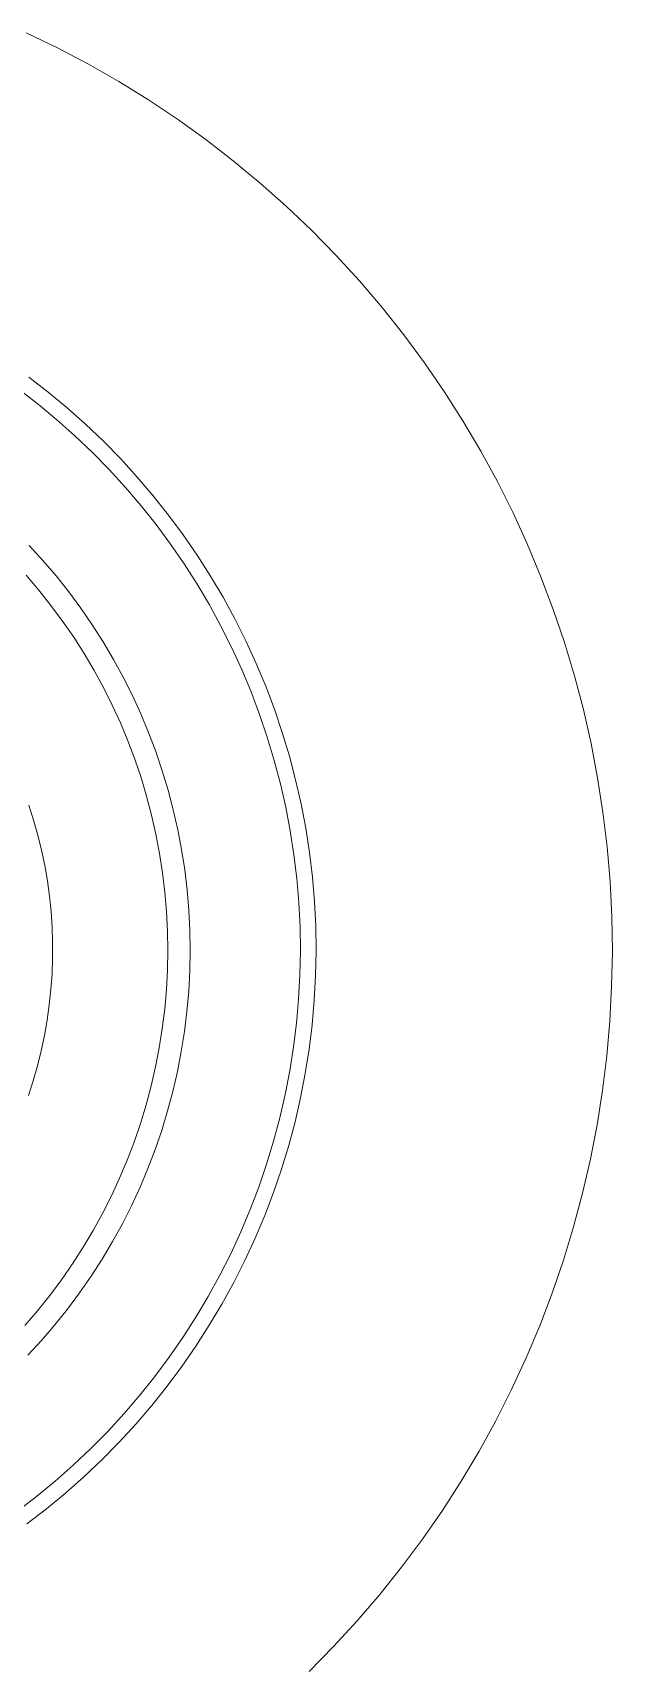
# Model space of a CAD drawing. Header units: millimetres. Extents: x 311 to 4068, y 1050 to 3803.
# Drawn here: x 992.1 to 1024.6, y 1212.3 to 1304.1 of the extents above; entities that cross this region are included whole.
import ezdxf

# ---------------------------------------------------------------- set-up
doc = ezdxf.new("R2010")
doc.units = ezdxf.units.MM
doc.layers.add('ZANO_R', color=7, linetype='Continuous', lineweight=0)

msp = doc.modelspace()

# ---------------------------------------------------------------- linework, layer by layer
at = {"layer": 'ZANO_R'}
for p, q in [((991.696, 1304.063), (993.459, 1303.211)), ((993.459, 1303.211), (995.192, 1302.297)), ((995.192, 1302.297), (996.892, 1301.325)), ((996.892, 1301.325), (998.558, 1300.295)), ((998.558, 1300.295), (1000.187, 1299.207)), ((1000.187, 1299.207), (1001.778, 1298.064)), ((1001.778, 1298.064), (1003.328, 1296.867)), ((1003.328, 1296.867), (1004.836, 1295.617)), ((1004.836, 1295.617), (1006.299, 1294.316)), ((1006.299, 1294.316), (1007.718, 1292.965)), ((1007.718, 1292.965), (1009.088, 1291.566)), ((1009.088, 1291.566), (1010.41, 1290.12)), ((1010.41, 1290.12), (1011.68, 1288.63)), ((1011.68, 1288.63), (1012.899, 1287.097)), ((1012.899, 1287.097), (1014.064, 1285.522)), ((1014.064, 1285.522), (1015.174, 1283.908)), ((991.837, 1284.722), (992.932, 1283.876)), ((991.311, 1284.016), (992.382, 1283.189)), ((992.932, 1283.876), (993.998, 1282.993)), ((1015.174, 1283.908), (1016.228, 1282.257)), ((992.382, 1283.189), (993.424, 1282.325)), ((993.998, 1282.993), (995.033, 1282.073)), ((993.424, 1282.325), (994.436, 1281.425)), ((995.033, 1282.073), (996.035, 1281.119)), ((1016.228, 1282.257), (1017.224, 1280.571)), ((994.436, 1281.425), (995.416, 1280.491)), ((996.035, 1281.119), (997.004, 1280.13)), ((995.416, 1280.491), (996.364, 1279.524)), ((997.004, 1280.13), (997.938, 1279.108)), ((1017.224, 1280.571), (1018.161, 1278.851)), ((996.364, 1279.524), (997.277, 1278.525)), ((997.938, 1279.108), (998.836, 1278.055)), ((997.277, 1278.525), (998.156, 1277.495)), ((998.836, 1278.055), (999.697, 1276.971)), ((1018.161, 1278.851), (1019.038, 1277.1)), ((998.156, 1277.495), (998.998, 1276.435)), ((1019.038, 1277.1), (1019.854, 1275.319)), ((998.998, 1276.435), (999.803, 1275.347)), ((999.697, 1276.971), (1000.52, 1275.858)), ((992.636, 1274.427), (991.866, 1275.268)), ((999.803, 1275.347), (1000.571, 1274.231)), ((1000.52, 1275.858), (1001.305, 1274.718)), ((1019.854, 1275.319), (1020.608, 1273.512)), ((993.375, 1273.559), (992.636, 1274.427)), ((1001.305, 1274.718), (1002.049, 1273.551)), ((992.407, 1272.761), (991.695, 1273.596)), ((994.085, 1272.667), (993.375, 1273.559)), ((1000.571, 1274.231), (1001.299, 1273.09)), ((1002.049, 1273.551), (1002.753, 1272.359)), ((1020.608, 1273.512), (1021.3, 1271.679)), ((993.089, 1271.903), (992.407, 1272.761)), ((994.763, 1271.75), (994.085, 1272.667)), ((1001.299, 1273.09), (1001.987, 1271.924)), ((993.741, 1271.021), (993.089, 1271.903)), ((995.409, 1270.811), (994.763, 1271.75)), ((1001.987, 1271.924), (1002.635, 1270.735)), ((1002.753, 1272.359), (1003.416, 1271.143)), ((1021.3, 1271.679), (1021.928, 1269.824)), ((994.363, 1270.118), (993.741, 1271.021)), ((996.022, 1269.85), (995.409, 1270.811)), ((1002.635, 1270.735), (1003.241, 1269.525)), ((1003.416, 1271.143), (1004.036, 1269.906)), ((994.953, 1269.193), (994.363, 1270.118)), ((996.602, 1268.868), (996.022, 1269.85)), ((1004.036, 1269.906), (1004.612, 1268.647)), ((1021.928, 1269.824), (1022.491, 1267.948)), ((995.51, 1268.249), (994.953, 1269.193)), ((997.147, 1267.867), (996.602, 1268.868)), ((1003.241, 1269.525), (1003.806, 1268.294)), ((996.035, 1267.286), (995.51, 1268.249)), ((997.658, 1266.848), (997.147, 1267.867)), ((1003.806, 1268.294), (1004.327, 1267.045)), ((1004.612, 1268.647), (1005.146, 1267.37)), ((1022.491, 1267.948), (1022.99, 1266.054)), ((996.526, 1266.305), (996.035, 1267.286)), ((1004.327, 1267.045), (1004.805, 1265.778)), ((1005.146, 1267.37), (1005.634, 1266.075)), ((996.984, 1265.308), (996.526, 1266.305)), ((998.133, 1265.811), (997.658, 1266.848)), ((1005.634, 1266.075), (1006.078, 1264.764)), ((1022.99, 1266.054), (1023.422, 1264.144)), ((997.406, 1264.296), (996.984, 1265.308)), ((998.572, 1264.759), (998.133, 1265.811)), ((1004.805, 1265.778), (1005.239, 1264.496)), ((997.793, 1263.27), (997.406, 1264.296)), ((998.975, 1263.692), (998.572, 1264.759)), ((1005.239, 1264.496), (1005.628, 1263.199)), ((1006.078, 1264.764), (1006.476, 1263.438)), ((998.145, 1262.231), (997.793, 1263.27)), ((999.34, 1262.613), (998.975, 1263.692)), ((1006.476, 1263.438), (1006.828, 1262.099)), ((1023.422, 1264.144), (1023.789, 1262.22)), ((999.668, 1261.521), (999.34, 1262.613)), ((1005.628, 1263.199), (1005.973, 1261.89)), ((998.46, 1261.18), (998.145, 1262.231)), ((999.958, 1260.418), (999.668, 1261.521)), ((1005.973, 1261.89), (1006.272, 1260.57)), ((1006.828, 1262.099), (1007.134, 1260.749)), ((1023.789, 1262.22), (1024.088, 1260.284)), ((991.85, 1260.679), (992.115, 1259.847)), ((998.739, 1260.12), (998.46, 1261.18)), ((1006.272, 1260.57), (1006.525, 1259.24)), ((1007.134, 1260.749), (1007.393, 1259.389)), ((992.115, 1259.847), (992.352, 1259.006)), ((998.981, 1259.05), (998.739, 1260.12)), ((1000.21, 1259.306), (999.958, 1260.418)), ((1024.088, 1260.284), (1024.321, 1258.34)), ((992.352, 1259.006), (992.56, 1258.158)), ((999.187, 1257.973), (998.981, 1259.05)), ((1000.423, 1258.186), (1000.21, 1259.306)), ((1006.525, 1259.24), (1006.732, 1257.902)), ((1007.393, 1259.389), (1007.605, 1258.022)), ((992.56, 1258.158), (992.738, 1257.303)), ((999.355, 1256.889), (999.187, 1257.973)), ((1000.598, 1257.06), (1000.423, 1258.186)), ((1006.732, 1257.902), (1006.893, 1256.558)), ((1007.605, 1258.022), (1007.77, 1256.647)), ((1024.321, 1258.34), (1024.487, 1256.388)), ((992.738, 1257.303), (992.887, 1256.442)), ((999.485, 1255.8), (999.355, 1256.889)), ((1000.733, 1255.928), (1000.598, 1257.06)), ((992.887, 1256.442), (993.005, 1255.576)), ((1000.83, 1254.792), (1000.733, 1255.928)), ((1006.893, 1256.558), (1007.008, 1255.209)), ((1007.77, 1256.647), (1007.887, 1255.268)), ((1024.487, 1256.388), (1024.585, 1254.432)), ((993.005, 1255.576), (993.094, 1254.707)), ((999.578, 1254.707), (999.485, 1255.8)), ((1007.008, 1255.209), (1007.076, 1253.856)), ((1007.887, 1255.268), (1007.956, 1253.885)), ((993.094, 1254.707), (993.153, 1253.836)), ((999.633, 1253.612), (999.578, 1254.707)), ((1000.887, 1253.653), (1000.83, 1254.792)), ((1024.585, 1254.432), (1024.616, 1252.474)), ((993.153, 1253.836), (993.182, 1252.963)), ((999.65, 1252.515), (999.633, 1253.612)), ((1000.905, 1252.513), (1000.887, 1253.653)), ((1007.076, 1253.856), (1007.097, 1252.503)), ((1007.956, 1253.885), (1007.978, 1252.501)), ((993.182, 1252.963), (993.18, 1252.089)), ((999.629, 1251.419), (999.65, 1252.515)), ((1000.883, 1251.373), (1000.905, 1252.513)), ((1007.097, 1252.503), (1007.071, 1251.149)), ((1007.978, 1252.501), (1007.951, 1251.117)), ((1024.616, 1252.474), (1024.578, 1250.515)), ((993.18, 1252.089), (993.149, 1251.216)), ((999.57, 1250.323), (999.629, 1251.419)), ((1000.822, 1250.235), (1000.883, 1251.373)), ((993.149, 1251.216), (993.087, 1250.345)), ((1007.071, 1251.149), (1006.999, 1249.797)), ((1007.951, 1251.117), (1007.877, 1249.735)), ((1024.578, 1250.515), (1024.474, 1248.56)), ((993.087, 1250.345), (992.995, 1249.476)), ((999.474, 1249.231), (999.57, 1250.323)), ((1000.722, 1249.099), (1000.822, 1250.235)), ((1006.999, 1249.797), (1006.88, 1248.449)), ((1007.877, 1249.735), (1007.756, 1248.356)), ((992.874, 1248.611), (992.722, 1247.751)), ((992.995, 1249.476), (992.874, 1248.611)), ((999.34, 1248.142), (999.474, 1249.231)), ((1000.583, 1247.968), (1000.722, 1249.099)), ((992.722, 1247.751), (992.541, 1246.896)), ((999.169, 1247.059), (999.34, 1248.142)), ((1000.404, 1246.841), (1000.583, 1247.968)), ((1006.88, 1248.449), (1006.714, 1247.105)), ((1007.756, 1248.356), (1007.587, 1246.982)), ((1024.474, 1248.56), (1024.302, 1246.608)), ((992.541, 1246.896), (992.33, 1246.048)), ((998.96, 1245.982), (999.169, 1247.059)), ((1000.187, 1245.722), (1000.404, 1246.841)), ((1006.714, 1247.105), (1006.503, 1245.768)), ((1007.587, 1246.982), (1007.37, 1245.615)), ((992.33, 1246.048), (992.091, 1245.208)), ((998.714, 1244.914), (998.96, 1245.982)), ((1024.302, 1246.608), (1024.062, 1244.665)), ((992.091, 1245.208), (991.822, 1244.377)), ((999.932, 1244.611), (1000.187, 1245.722)), ((1006.503, 1245.768), (1006.245, 1244.439)), ((1007.37, 1245.615), (1007.107, 1244.256)), ((998.431, 1243.854), (998.714, 1244.914)), ((999.638, 1243.51), (999.932, 1244.611)), ((1006.245, 1244.439), (1005.942, 1243.119)), ((1007.107, 1244.256), (1006.796, 1242.907)), ((1024.062, 1244.665), (1023.756, 1242.73)), ((998.112, 1242.804), (998.431, 1243.854)), ((999.307, 1242.419), (999.638, 1243.51)), ((1005.942, 1243.119), (1005.593, 1241.811)), ((997.757, 1241.767), (998.112, 1242.804)), ((998.938, 1241.34), (999.307, 1242.419)), ((1006.796, 1242.907), (1006.44, 1241.57)), ((1023.756, 1242.73), (1023.383, 1240.807)), ((997.367, 1240.742), (997.757, 1241.767)), ((998.531, 1240.275), (998.938, 1241.34)), ((1005.593, 1241.811), (1005.199, 1240.516)), ((1006.44, 1241.57), (1006.037, 1240.245)), ((996.941, 1239.731), (997.367, 1240.742)), ((1005.199, 1240.516), (1004.761, 1239.235)), ((1023.383, 1240.807), (1022.944, 1238.898)), ((996.481, 1238.736), (996.941, 1239.731)), ((998.089, 1239.224), (998.531, 1240.275)), ((1006.037, 1240.245), (1005.589, 1238.935)), ((995.986, 1237.757), (996.481, 1238.736)), ((997.61, 1238.189), (998.089, 1239.224)), ((1004.761, 1239.235), (1004.279, 1237.97)), ((1005.589, 1238.935), (1005.096, 1237.642)), ((1022.944, 1238.898), (1022.44, 1237.006)), ((995.458, 1236.795), (995.986, 1237.757)), ((997.096, 1237.172), (997.61, 1238.189)), ((1004.279, 1237.97), (1003.753, 1236.722)), ((1005.096, 1237.642), (1004.559, 1236.366)), ((994.897, 1235.853), (995.458, 1236.795)), ((996.547, 1236.172), (997.096, 1237.172)), ((1003.753, 1236.722), (1003.185, 1235.493)), ((1022.44, 1237.006), (1021.87, 1235.132)), ((994.304, 1234.93), (994.897, 1235.853)), ((995.964, 1235.193), (996.547, 1236.172)), ((1004.559, 1236.366), (1003.978, 1235.11)), ((994.304, 1234.93), (993.68, 1234.029)), ((995.348, 1234.234), (995.964, 1235.193)), ((1003.185, 1235.493), (1002.574, 1234.285)), ((1003.978, 1235.11), (1003.354, 1233.874)), ((1021.87, 1235.132), (1021.236, 1233.279)), ((993.68, 1234.029), (993.024, 1233.149)), ((994.699, 1233.297), (995.348, 1234.234)), ((1002.574, 1234.285), (1001.923, 1233.098)), ((993.024, 1233.149), (992.339, 1232.293)), ((994.018, 1232.382), (994.699, 1233.297)), ((1001.923, 1233.098), (1001.23, 1231.935)), ((1003.354, 1233.874), (1002.687, 1232.661)), ((1021.236, 1233.279), (1020.538, 1231.449)), ((992.339, 1232.293), (991.625, 1231.461)), ((993.305, 1231.492), (994.018, 1232.382)), ((1002.687, 1232.661), (1001.979, 1231.472)), ((992.563, 1230.627), (993.305, 1231.492)), ((1001.23, 1231.935), (1000.498, 1230.796)), ((1001.979, 1231.472), (1001.231, 1230.307)), ((1020.538, 1231.449), (1019.778, 1229.644)), ((991.791, 1229.788), (992.563, 1230.627)), ((1000.498, 1230.796), (999.727, 1229.683)), ((1001.231, 1230.307), (1000.443, 1229.169)), ((999.727, 1229.683), (998.918, 1228.598)), ((1019.778, 1229.644), (1018.956, 1227.866)), ((998.918, 1228.598), (998.073, 1227.541)), ((1000.443, 1229.169), (999.616, 1228.059)), ((998.073, 1227.541), (997.191, 1226.513)), ((999.616, 1228.059), (998.751, 1226.978)), ((1018.956, 1227.866), (1018.073, 1226.118)), ((998.751, 1226.978), (997.849, 1225.928)), ((997.191, 1226.513), (996.274, 1225.517)), ((997.849, 1225.928), (996.912, 1224.909)), ((1018.073, 1226.118), (1017.13, 1224.401)), ((996.274, 1225.517), (995.323, 1224.553)), ((996.912, 1224.909), (995.94, 1223.924)), ((995.323, 1224.553), (994.34, 1223.623)), ((995.94, 1223.924), (994.934, 1222.972)), ((1017.13, 1224.401), (1016.128, 1222.718)), ((994.34, 1223.623), (993.325, 1222.727)), ((994.934, 1222.972), (993.897, 1222.056)), ((993.325, 1222.727), (992.28, 1221.866)), ((993.897, 1222.056), (992.828, 1221.176)), ((1016.128, 1222.718), (1015.069, 1221.07)), ((992.28, 1221.866), (991.206, 1221.042)), ((992.828, 1221.176), (991.73, 1220.334)), ((1015.069, 1221.07), (1013.954, 1219.46)), ((1013.954, 1219.46), (1012.784, 1217.89)), ((1012.784, 1217.89), (1011.56, 1216.36)), ((1011.56, 1216.36), (1010.284, 1214.874)), ((1010.284, 1214.874), (1008.958, 1213.433)), ((1008.958, 1213.433), (1007.583, 1212.039))]:
    msp.add_line(p, q, dxfattribs=at)

doc.saveas('drawing.dxf')
